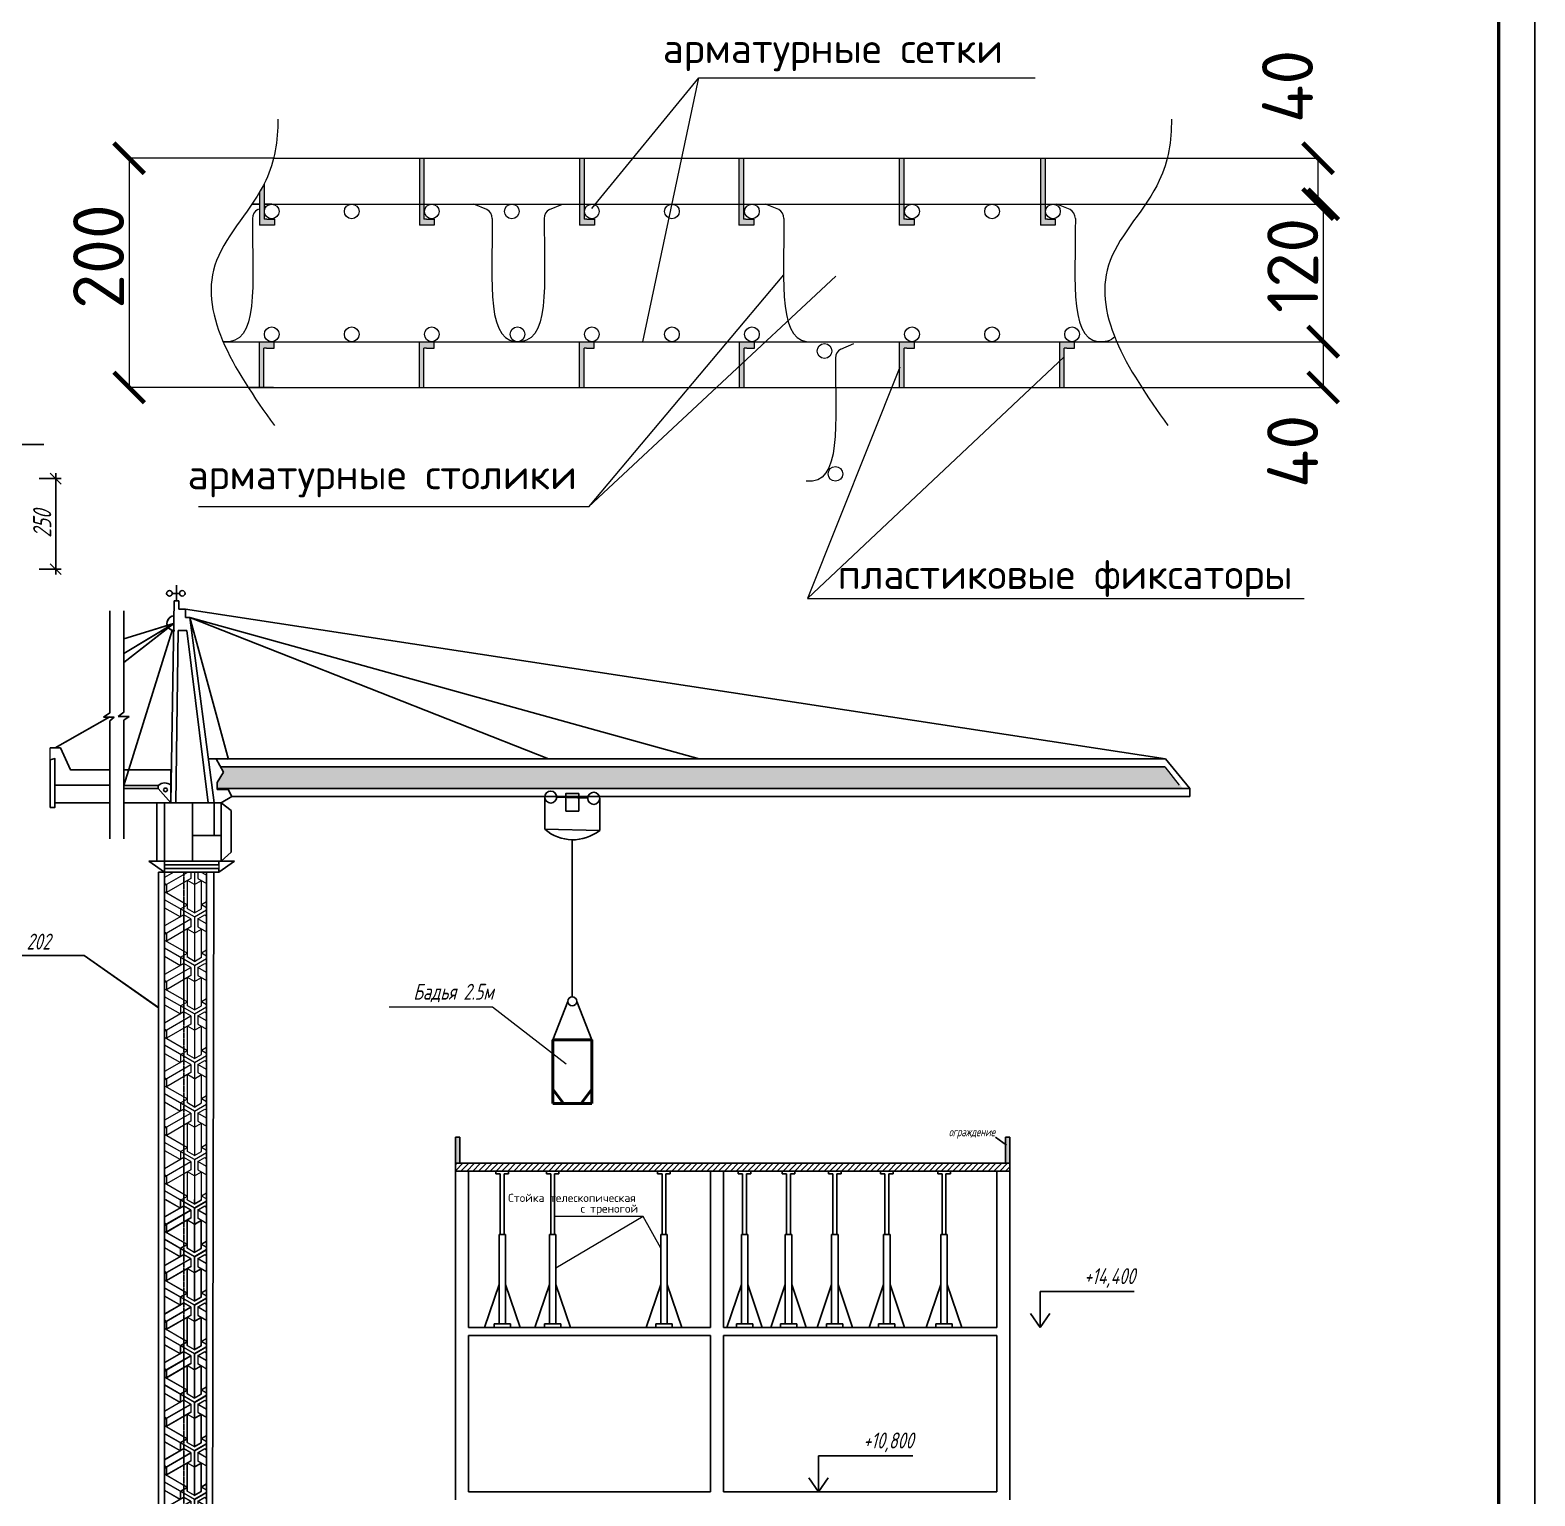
# Model space of a CAD drawing. Header units: millimetres. Extents: x 5763 to 12018931, y 39842 to 3600577.
# Drawn here: x 538279 to 579815, y 241202 to 281655 of the extents above; entities that cross this region are included whole.
import ezdxf

# ---------------------------------------------------------------- set-up
doc = ezdxf.new("R2010")
doc.units = ezdxf.units.MM
doc.linetypes.add('CENTER', pattern=[8, 5, -1, 1, -1])
doc.layers.add('1SERV2', color=9, linetype='Continuous')
for name, color, linetype, lineweight in [('1УЗЕЛS', 30, 'Continuous', 40), ('A_Raz_1_serv', 1, 'Continuous', 15), ('AXESD', 255, 'Continuous', 20), ('AXESM', 255, 'Continuous', 25), ('jiu', 7, 'Continuous', 25), ('Обвод', 14, 'Continuous', 35), ('оси и размер', 4, 'Continuous', 25), ('Стены', 7, 'Continuous', 40), ('тонкая', 7, 'Continuous', 20)]:
    doc.layers.add(name, color=color, linetype=linetype, lineweight=lineweight)
doc.styles.add('ISOCPEUR', font='isocpeur.ttf')
doc.styles.get("Standard").update_dxf_attribs({"font": 'romans.shx', "width": 0.7, "oblique": 15, "height": 500})
doc.dimstyles.new('ISO-25', dxfattribs={"dimtxt": 500, "dimasz": 250, "dimexe": 150, "dimexo": 100, "dimgap": 125, "dimtad": 1, "dimtxsty": 'Standard', "dimblk": 'ARCHTICK', "dimcen": 25, "dimdle": 150, "dimadec": 0, "dimazin": 0, "dimtfac": 1, "dimtmove": 0, "dimatfit": 3, "dimfxl": 1, "dimarcsym": 0})

# ---------------------------------------------------------------- blocks, each defined once
blk = doc.blocks.new('_ArchTick')
at = {"color": 0, "linetype": 'ByBlock', "const_width": 0.15}
blk.add_lwpolyline([(-0.5, -0.5), (0.5, 0.5)], dxfattribs=at)
blk = doc.blocks.new('_OBLIQUE')
at = {"color": 0, "linetype": 'ByBlock'}
blk.add_line((-0.5, -0.5), (0.5, 0.5), dxfattribs=at)
blk = doc.blocks.new('*D215')
at = {"color": 0, "lineweight": -2, "transparency": 16777216}
for p, q in [((538529, 269278), (539137, 269278)), ((538987, 269428), (538987, 266628)), ((538529, 266778), (539137, 266778))]:
    blk.add_line(p, q, dxfattribs=at)
at = {"layer": 'Defpoints', "color": 0, "transparency": 16777216}
for p in [(538429, 269278), (538429, 266778), (538987, 266778)]:
    blk.add_point(p, dxfattribs=at)
at = {"color": 0, "lineweight": -2, "transparency": 16777216, "xscale": 300, "yscale": 300, "zscale": 300}
for p, rotation in [((538987, 269278), 90), ((538987, 266778), 270)]:
    blk.add_blockref('_OBLIQUE', p, dxfattribs=dict(at, rotation=rotation))
at = {"color": 0, "transparency": 16777216, "insert": (538612, 268028), "char_height": 500, "attachment_point": 5, "rotation": 90}
blk.add_mtext('250', dxfattribs=at)

msp = doc.modelspace()

# ---------------------------------------------------------------- hatches: boundary and pattern name
h = msp.add_hatch(color=256)
h.dxf.hatch_style = 1
h.paths.add_polyline_path([(550140.6051, 251102.23243), (550020.6051, 251102.23243), (550020.6051, 250382.23243), (550140.6051, 250382.23243)])
h = msp.add_hatch(color=256)
h.dxf.hatch_style = 1
h.paths.add_polyline_path([(565320.6051, 251102.23243), (565200.6051, 251102.23243), (565200.6051, 250382.23243), (565320.6051, 250382.23243)])
h = msp.add_hatch()
h.set_pattern_fill('ANSI31', color=256, scale=36)
h.set_pattern_definition([(45, (25916.34, -454323.03), (-80.822305, 80.822305), [])])
h.paths.add_polyline_path([(565320.6051, 250382.23243), (557058.6051, 250382.23243), (550020.6051, 250382.23243), (550020.6051, 250166.23243), (565320.6051, 250166.23243)])
at = {"layer": 'AXESD'}
h = msp.add_hatch(dxfattribs=at)
h.set_pattern_fill('ESCHER', scale=21.978483, style=0)
h.set_pattern_definition([(60, (513531.25, 260720.74), (-669.905, 0.0005), [614.079, -55.8253]), (180, (513531.25, 260720.74), (334.952, -580.155), [614.079, -55.8253]), (300, (513531.25, 260720.74), (669.905, 0.0005), [614.079, -55.8253]), (60, (513587.1, 260720.74), (-669.905, 0.0005), [111.651, -558.2535]), (300, (513587.1, 260720.74), (669.905, 0.0005), [111.651, -558.2535]), (60, (513503.34, 260769.1), (-669.905, 0.0005), [111.651, -558.2535]), (180, (513503.34, 260769.1), (334.952, -580.155), [111.651, -558.2535]), (300, (513503.34, 260672.4), (669.905, 0.0005), [111.651, -558.2535]), (180, (513503.34, 260672.4), (334.952, -580.155), [111.651, -558.2535]), (60, (513307.95, 260720.74), (-669.905, 0.0005), [111.651, -558.2535]), (300, (513307.95, 260720.74), (669.905, 0.0005), [111.651, -558.2535]), (60, (513642.9, 260527.36), (-669.905, 0.0005), [111.651, -558.2535]), (180, (513642.9, 260527.36), (334.952, -580.155), [111.651, -558.2535]), (300, (513642.9, 260914.1), (669.905, 0.0005), [111.651, -558.2535]), (180, (513642.9, 260914.1), (334.952, -580.155), [111.651, -558.2535]), (0, (513642.9, 260817.43), (-334.952, 580.155), [390.7774, -279.127]), (0, (513642.9, 260624.05), (-334.952, 580.155), [390.7774, -279.127]), (120, (513559.16, 260865.8), (-669.905, -0.0005), [390.7774, -279.127]), (120, (513391.7, 260769.1), (-669.905, -0.0005), [390.7774, -279.127]), (240, (513391.7, 260672.4), (334.953, -580.1545), [390.7774, -279.127]), (240, (513559.16, 260575.7), (334.953, -580.1545), [390.7774, -279.127])])
h.paths.add_polyline_path([(543532.80968, 261323.94966), (569600.07559, 261323.94966, 0.0779389342), (569637.74284, 261274.30598), (570109.02939, 260720.74054), (543445.21593, 260720.74054), (543445.21593, 260890.80596), (543616.73422, 261173.69514)])
h = msp.add_hatch(dxfattribs=at)
h.set_pattern_fill('ESCHER', scale=43.956965, angle=90, style=0)
h.set_pattern_definition([(150, (540492.1, 235744.3), (-0.001, -1339.81), [1228.16, -111.65]), (270, (540492.1, 235744.3), (1160.31, 669.904), [1228.16, -111.65]), (30, (540492.1, 235744.3), (-0.001, 1339.81), [1228.16, -111.65]), (150, (540492.1, 235856), (-0.001, -1339.81), [223.3, -1116.51]), (30, (540492.1, 235856), (-0.001, 1339.81), [223.3, -1116.51]), (150, (540395.4, 235688.5), (-0.001, -1339.81), [223.3, -1116.51]), (270, (540395.4, 235688.5), (1160.31, 669.904), [223.3, -1116.51]), (30, (540588.8, 235688.5), (-0.001, 1339.81), [223.3, -1116.51]), (270, (540588.8, 235688.5), (1160.31, 669.904), [223.3, -1116.51]), (150, (540492.1, 235297.7), (-0.001, -1339.81), [223.3, -1116.51]), (30, (540492.1, 235297.7), (-0.001, 1339.81), [223.3, -1116.51]), (150, (540878.9, 235967.6), (-0.001, -1339.81), [223.3, -1116.51]), (270, (540878.9, 235967.6), (1160.31, 669.904), [223.3, -1116.51]), (30, (540105.3, 235967.6), (-0.001, 1339.81), [223.3, -1116.51]), (270, (540105.3, 235967.6), (1160.31, 669.904), [223.3, -1116.51]), (90, (540298.7, 235967.6), (-1160.31, -669.904), [781.555, -558.253]), (90, (540685.5, 235967.6), (-1160.31, -669.904), [781.555, -558.253]), (210, (540202, 235800.2), (0.001, -1339.81), [781.555, -558.253]), (210, (540395.4, 235465.2), (0.001, -1339.81), [781.555, -558.253]), (330, (540588.8, 235465.2), (1160.31, 669.906), [781.555, -558.253]), (330, (540782.2, 235800.2), (1160.31, 669.906), [781.555, -558.253])])
h.paths.add_polyline_path([(541991.1411, 258418.29775), (543148.19266, 258418.29775), (543148.19266, 235744.33718), (541991.1411, 235744.33718)])
h = msp.add_hatch(dxfattribs=at)
h.set_pattern_fill('ESCHER', scale=43.956965, angle=90, style=0)
h.set_pattern_definition([(150, (540490, 230393), (-0.001, -1339.81), [1228.16, -111.65]), (270, (540490, 230393), (1160.31, 669.904), [1228.16, -111.65]), (30, (540490, 230393), (-0.001, 1339.81), [1228.16, -111.65]), (150, (540490, 230504.7), (-0.001, -1339.81), [223.3, -1116.51]), (30, (540490, 230504.7), (-0.001, 1339.81), [223.3, -1116.51]), (150, (540393.3, 230337.2), (-0.001, -1339.81), [223.3, -1116.51]), (270, (540393.3, 230337.2), (1160.31, 669.904), [223.3, -1116.51]), (30, (540586.7, 230337.2), (-0.001, 1339.81), [223.3, -1116.51]), (270, (540586.7, 230337.2), (1160.31, 669.904), [223.3, -1116.51]), (150, (540490, 229946.4), (-0.001, -1339.81), [223.3, -1116.51]), (30, (540490, 229946.4), (-0.001, 1339.81), [223.3, -1116.51]), (150, (540876.8, 230616.3), (-0.001, -1339.81), [223.3, -1116.51]), (270, (540876.8, 230616.3), (1160.31, 669.904), [223.3, -1116.51]), (30, (540103.3, 230616.3), (-0.001, 1339.81), [223.3, -1116.51]), (270, (540103.3, 230616.3), (1160.31, 669.904), [223.3, -1116.51]), (90, (540296.7, 230616.3), (-1160.31, -669.904), [781.555, -558.25]), (90, (540683.4, 230616.3), (-1160.31, -669.904), [781.555, -558.25]), (210, (540200, 230448.9), (0.001, -1339.81), [781.555, -558.25]), (210, (540393.3, 230113.9), (0.001, -1339.81), [781.555, -558.25]), (330, (540586.7, 230113.9), (1160.31, 669.906), [781.555, -558.25]), (330, (540780.1, 230448.9), (1160.31, 669.906), [781.555, -558.25])])
h.paths.add_polyline_path([(543150.24397, 231363.39959), (541993.19241, 231363.39959), (541993.19241, 249382.91666), (543150.24397, 249382.91666)])
at = {"layer": 'Стены', "lineweight": 13, "ltscale": 10}
h = msp.add_hatch(color=256, dxfattribs=at)
h.set_gradient(color2=(0, 0, 0), one_color=1)
h.paths.add_polyline_path([(549022.82653, 276853.45837), (549147.83419, 276853.45837), (549147.83419, 278119.08337), (549022.82653, 278119.08337)])
h.paths.add_polyline_path([(549022.82653, 276269.1084), (549431.59939, 276269.1084), (549431.59939, 276433.6035), (549219.13406, 276433.6035), (549147.83419, 276433.6035), (549147.83419, 276853.45837), (549022.82653, 276853.45837)])
h.paths.add_polyline_path([(553571.48313, 278119.08337), (553446.47546, 278119.08337), (553446.47546, 276853.45837), (553571.48313, 276853.45837)])
h.paths.add_polyline_path([(553571.48313, 276853.45837), (553446.47546, 276853.45837), (553446.47546, 276269.1084), (553855.24833, 276269.1084), (553855.24833, 276433.6035), (553642.78299, 276433.6035), (553571.48313, 276433.6035)])
h.paths.add_polyline_path([(557967.35294, 278119.08337), (557842.34527, 278119.08337), (557842.34527, 276853.45837), (557967.35294, 276853.45837)])
h.paths.add_polyline_path([(557842.34527, 276269.1084), (558251.11814, 276269.1084), (558251.11814, 276433.6035), (558038.65281, 276433.6035), (557967.35294, 276433.6035), (557967.35294, 276853.45837), (557842.34527, 276853.45837)])
h.paths.add_polyline_path([(562269.73032, 276853.45837), (562394.73799, 276853.45837), (562394.73799, 278119.08337), (562269.73032, 278119.08337)])
h.paths.add_polyline_path([(562269.73032, 276269.1084), (562678.50319, 276269.1084), (562678.50319, 276433.6035), (562466.03786, 276433.6035), (562394.73799, 276433.6035), (562394.73799, 276853.45837), (562269.73032, 276853.45837)])
h.paths.add_polyline_path([(566168.63967, 276853.45837), (566293.64734, 276853.45837), (566293.64734, 278119.08337), (566168.63967, 278119.08337)])
h.paths.add_polyline_path([(566293.64734, 276853.45837), (566168.63967, 276853.45837), (566168.63967, 276269.1084), (566577.41254, 276269.1084), (566577.41254, 276433.6035), (566364.9472, 276433.6035), (566293.64734, 276433.6035)])
h = msp.add_hatch(color=256, dxfattribs=at)
h.set_gradient(color2=(0, 0, 0), one_color=1)
edge = h.paths.add_edge_path()
edge.add_spline(control_points=[(544738.05081, 277410.82919), (544699.23676, 277334.42521), (544657.31519, 277258.79509), (544613.04314, 277183.81067)], knot_values=[1493.6769677176, 1493.6769677176, 1493.6769677176, 1493.6769677176, 1585.2003200751, 1585.2003200751, 1585.2003200751, 1585.2003200751], degree=3, periodic=0)
edge.add_line((544613.04314, 277183.81067), (544613.04314, 276273.24253))
edge.add_line((544613.04314, 276273.24253), (545021.816, 276273.24253))
edge.add_line((545021.816, 276273.24253), (545021.816, 276437.73764))
edge.add_line((545021.816, 276437.73764), (544809.35067, 276437.73764))
edge.add_line((544809.35067, 276437.73764), (544738.05081, 276437.73764))
edge.add_line((544738.05081, 276437.73764), (544738.05081, 277410.82919))
h = msp.add_hatch(color=256, dxfattribs=at)
h.set_gradient(color2=(0, 0, 0), one_color=1)
h.paths.add_polyline_path([(544606.59257, 271790.95837), (544731.60024, 271790.95837), (544731.60024, 272881.88111), (544802.9001, 272881.88111), (545015.36543, 272881.88111), (545015.36543, 273046.37622), (544606.59257, 273046.37622)])
h = msp.add_hatch(color=256, dxfattribs=at)
h.set_gradient(color2=(0, 0, 0), one_color=1)
h.paths.add_polyline_path([(549221.24562, 272881.88111), (549433.71095, 272881.88111), (549433.71095, 273046.37622), (549024.93809, 273046.37622), (549024.93809, 271790.95837), (549149.94575, 271790.95837), (549149.94575, 272881.88111)])
h = msp.add_hatch(color=256, dxfattribs=at)
h.set_gradient(color2=(0, 0, 0), one_color=1)
h.paths.add_polyline_path([(553568.29127, 272881.88111), (553639.59113, 272881.88111), (553852.05647, 272881.88111), (553852.05647, 273046.37622), (553443.2836, 273046.37622), (553443.2836, 271790.95837), (553568.29127, 271790.95837)])
h = msp.add_hatch(color=256, dxfattribs=at)
h.set_gradient(color2=(0, 0, 0), one_color=1)
h.paths.add_polyline_path([(557861.62912, 273046.37622), (557861.62912, 272386.99658), (557986.63678, 272503.52353), (557986.63678, 272881.88111), (558057.93665, 272881.88111), (558270.40198, 272881.88111), (558270.40198, 273046.37622)])
h.paths.add_polyline_path([(557986.63678, 272503.52353), (557861.62912, 272386.99658), (557861.62912, 271790.95837), (557986.63678, 271790.95837)])
h.paths.add_polyline_path([(562404.9823, 272881.88111), (562476.28216, 272881.88111), (562688.7475, 272881.88111), (562688.7475, 273046.37622), (562279.97463, 273046.37622), (562279.97463, 271790.95837), (562404.9823, 271790.95837)])
h.paths.add_polyline_path([(566698.32015, 273046.37622), (566698.32015, 271790.95837), (566823.32782, 271790.95837), (566823.32782, 272881.88111), (566894.62768, 272881.88111), (567107.09301, 272881.88111), (567107.09301, 273046.37622)])

# ---------------------------------------------------------------- linework, layer by layer
at = {"lineweight": 13, "ltscale": 5000}
for p, q in [((544564.01188, 276702.5166), (544613.04314, 276723.1188)), ((544738.05081, 276775.64516), (544923.23875, 276853.45837)), ((544923.23875, 276853.45837), (550530.21947, 276853.45837)), ((550889.44634, 276702.5166), (550530.21947, 276853.45837)), ((552615.52533, 276702.5166), (552974.7522, 276853.45837)), ((552974.7522, 276853.45837), (558581.73291, 276853.45837)), ((558940.95979, 276702.5166), (558581.73291, 276853.45837)), ((561016.5126, 276853.45837), (566623.49331, 276853.45837)), ((566982.72019, 276702.5166), (566623.49331, 276853.45837)), ((560653.91073, 272851.19921), (561013.1376, 273002.14098))]:
    msp.add_line(p, q, dxfattribs=at)
at = {"color": 0}
for p, q in [((530610.67901, 270223.18313), (538661.00304, 270223.18313)), ((540481.94723, 265632.37947), (540481.94723, 262809.06345)), ((540866.79522, 265632.37947), (540866.79522, 262829.08555)), ((540866.79522, 264859.23296), (542247.13391, 265279.92705)), ((542247.13391, 265279.92705), (540866.79522, 264447.5143)), ((540866.79522, 264202.10607), (542247.03282, 265274.2339)), ((540866.79522, 260808.643), (542198.53984, 265089.12723)), ((540866.79522, 264447.5143), (540866.79522, 264202.10607)), ((538973.11685, 261850.22338), (540481.94723, 262702.54591)), ((540460.24667, 262690.28749), (538973.11685, 261850.22338)), ((540481.94723, 262809.06345), (540304.97978, 262690.28749)), ((540304.97978, 262690.28749), (540598.70674, 262690.28749)), ((540598.70674, 262690.28749), (540481.94723, 262594.18639)), ((540481.94723, 262594.18639), (540481.94723, 259335.57895)), ((540866.79522, 262829.08555), (540705.85087, 262710.3096)), ((540705.85087, 262710.3096), (541010.57443, 262710.3096)), ((541010.57443, 262710.3096), (540866.79522, 262614.20849)), ((540866.79522, 262614.20849), (540866.79522, 259335.57895)), ((538829.45176, 261850.22338), (539116.78193, 261850.22338)), ((539116.78193, 261850.22338), (539393.19088, 261238.091)), ((538965.70713, 261550.26301), (538829.45176, 261517.97627)), ((538829.45176, 261517.97627), (538829.45176, 260203.54342)), ((538965.70713, 260814.94223), (538965.70713, 261550.26301)), ((569616.1224, 261539.64227), (570292.48061, 260720.74054)), ((539393.19088, 261238.091), (540481.94723, 261238.091)), ((540481.94723, 261238.091), (540481.94723, 260814.94223)), ((540481.94723, 260329.07793), (540481.94723, 261238.091)), ((540866.79522, 261238.091), (542175.36409, 261238.091)), ((542159.22298, 260329.07793), (542159.22298, 261238.091)), ((540481.94723, 260814.94223), (538965.70713, 260814.94223)), ((538965.70713, 260814.94223), (538965.70713, 260329.07793)), ((541817.02268, 260720.74054), (540866.39826, 260720.74054)), ((540866.79522, 260808.643), (541817.02268, 260808.643)), ((541817.02268, 260808.643), (541817.02268, 260720.74054)), ((541817.02268, 260720.74054), (541817.02268, 260808.643)), ((542159.22298, 260329.07793), (541817.02268, 260720.74054)), ((570292.48061, 260720.74054), (570292.48061, 260505.04793)), ((538829.45176, 260203.54342), (538965.70713, 260203.54342)), ((538965.70713, 260203.54342), (538965.70713, 260329.07793)), ((538965.70713, 260329.07793), (540481.94723, 260329.07793)), ((540866.79522, 260329.07793), (542159.22298, 260329.07793)), ((541772.74304, 260329.07793), (541772.74304, 258721.69427)), ((541554.34498, 258721.69427), (543920.28774, 258721.69427)), ((541990.25836, 258418.9109), (541554.34498, 258721.69427)), ((541991.1411, 258721.69427), (541990.25836, 258418.9109)), ((543486.59741, 258418.29775), (541990.25836, 258418.9109)), ((541990.25836, 258418.9109), (543486.59741, 258418.29775)), ((541991.1411, 258721.69427), (541991.1411, 258620.5621)), ((541991.1411, 258620.5621), (543486.59741, 258620.5621)), ((543486.59741, 258519.42992), (541991.1411, 258519.42992)), ((543920.28774, 258721.69427), (543486.59741, 258418.29775)), ((543486.59741, 258620.5621), (543486.59741, 258721.69427)), ((543486.59741, 258418.29775), (543486.59741, 258519.42992)), ((539775.75944, 256115.02847), (541820.13957, 254676.63942)), ((551258.33899, 248420.23243), (551258.33899, 250087.44087)), ((551366.33899, 250087.44087), (551366.33899, 248420.23243)), ((552648.95147, 248420.23243), (552648.95147, 250087.44087)), ((552756.95147, 250087.44087), (552756.95147, 248420.23243)), ((555720.86269, 248420.23243), (555720.86269, 250087.44087)), ((555828.86269, 250087.44087), (555828.86269, 248420.23243)), ((557946.48173, 248420.23243), (557946.48173, 250087.44087)), ((558054.48173, 250087.44087), (558054.48173, 248420.23243)), ((559159.16147, 248420.23243), (559159.16147, 250087.44087)), ((559267.16147, 250087.44087), (559267.16147, 248420.23243)), ((560435.66735, 248420.23243), (560435.66735, 250087.44087)), ((560543.66735, 250087.44087), (560543.66735, 248420.23243)), ((561871.73647, 248420.23243), (561871.73647, 250087.44087)), ((561979.73647, 250087.44087), (561979.73647, 248420.23243)), ((563451.41122, 248420.23243), (563451.41122, 250087.44087)), ((563559.41122, 250087.44087), (563559.41122, 248420.23243)), ((551402.33899, 248420.23243), (551222.33899, 248420.23243)), ((551222.33899, 248420.23243), (551222.33899, 245954.23243)), ((551222.33899, 248420.23243), (551258.33899, 248420.23243)), ((551402.33899, 248420.23243), (551402.33899, 245954.23243)), ((551402.33899, 245954.23243), (551402.33899, 248420.23243)), ((552792.95147, 248420.23243), (552612.95147, 248420.23243)), ((552612.95147, 248420.23243), (552612.95147, 245954.23243)), ((552612.95147, 248420.23243), (552648.95147, 248420.23243)), ((552792.95147, 248420.23243), (552792.95147, 245954.23243)), ((552792.95147, 245954.23243), (552792.95147, 248420.23243)), ((555864.86269, 248420.23243), (555684.86269, 248420.23243)), ((555684.86269, 248420.23243), (555684.86269, 245954.23243)), ((555684.86269, 248420.23243), (555720.86269, 248420.23243)), ((555864.86269, 248420.23243), (555864.86269, 245954.23243)), ((555864.86269, 245954.23243), (555864.86269, 248420.23243)), ((558090.48173, 248420.23243), (557910.48173, 248420.23243)), ((557910.48173, 248420.23243), (557910.48173, 245954.23243)), ((557910.48173, 248420.23243), (557946.48173, 248420.23243)), ((558090.48173, 248420.23243), (558090.48173, 245954.23243)), ((558090.48173, 245954.23243), (558090.48173, 248420.23243)), ((559303.16147, 248420.23243), (559123.16147, 248420.23243)), ((559123.16147, 248420.23243), (559123.16147, 245954.23243)), ((559123.16147, 248420.23243), (559159.16147, 248420.23243)), ((559303.16147, 248420.23243), (559303.16147, 245954.23243)), ((559303.16147, 245954.23243), (559303.16147, 248420.23243)), ((560579.66735, 248420.23243), (560399.66735, 248420.23243)), ((560399.66735, 248420.23243), (560399.66735, 245954.23243)), ((560399.66735, 248420.23243), (560435.66735, 248420.23243)), ((560579.66735, 248420.23243), (560579.66735, 245954.23243)), ((560579.66735, 245954.23243), (560579.66735, 248420.23243)), ((562015.73647, 248420.23243), (561835.73647, 248420.23243)), ((561835.73647, 248420.23243), (561835.73647, 245954.23243)), ((561835.73647, 248420.23243), (561871.73647, 248420.23243)), ((562015.73647, 248420.23243), (562015.73647, 245954.23243)), ((562015.73647, 245954.23243), (562015.73647, 248420.23243)), ((563595.41122, 248420.23243), (563415.41122, 248420.23243)), ((563415.41122, 248420.23243), (563415.41122, 245954.23243)), ((563415.41122, 248420.23243), (563451.41122, 248420.23243)), ((563595.41122, 248420.23243), (563595.41122, 245954.23243)), ((563595.41122, 245954.23243), (563595.41122, 248420.23243)), ((551222.33899, 247034.23243), (550822.73899, 245846.23243)), ((551801.93899, 245846.23243), (551402.33899, 247034.23243)), ((552612.95147, 247034.23243), (552213.35147, 245846.23243)), ((553192.55147, 245846.23243), (552792.95147, 247034.23243)), ((555684.86269, 247034.23243), (555285.26269, 245846.23243)), ((556264.46269, 245846.23243), (555864.86269, 247034.23243)), ((557910.48173, 247034.23243), (557510.88173, 245846.23243)), ((558490.08173, 245846.23243), (558090.48173, 247034.23243)), ((559123.16147, 247034.23243), (558723.56147, 245846.23243)), ((559702.76147, 245846.23243), (559303.16147, 247034.23243)), ((560399.66735, 247034.23243), (560000.06735, 245846.23243)), ((560979.26735, 245846.23243), (560579.66735, 247034.23243)), ((561835.73647, 247034.23243), (561436.13647, 245846.23243)), ((562415.33647, 245846.23243), (562015.73647, 247034.23243)), ((563415.41122, 247034.23243), (563015.81122, 245846.23243)), ((563995.01122, 245846.23243), (563595.41122, 247034.23243)), ((551087.33899, 245846.23243), (551087.33899, 245954.23243)), ((551087.33899, 245954.23243), (551222.33899, 245954.23243)), ((551222.33899, 245954.23243), (551402.33899, 245954.23243)), ((551222.33899, 245954.23243), (551312.33899, 245954.23243)), ((551402.33899, 245954.23243), (551312.33899, 245954.23243)), ((551312.33899, 245954.23243), (551537.33899, 245954.23243)), ((551537.33899, 245954.23243), (551537.33899, 245846.23243)), ((552477.95147, 245846.23243), (552477.95147, 245954.23243)), ((552477.95147, 245954.23243), (552612.95147, 245954.23243)), ((552612.95147, 245954.23243), (552792.95147, 245954.23243)), ((552612.95147, 245954.23243), (552702.95147, 245954.23243)), ((552792.95147, 245954.23243), (552702.95147, 245954.23243)), ((552702.95147, 245954.23243), (552927.95147, 245954.23243)), ((552927.95147, 245954.23243), (552927.95147, 245846.23243)), ((555549.86269, 245846.23243), (555549.86269, 245954.23243)), ((555549.86269, 245954.23243), (555684.86269, 245954.23243)), ((555684.86269, 245954.23243), (555864.86269, 245954.23243)), ((555684.86269, 245954.23243), (555774.86269, 245954.23243)), ((555864.86269, 245954.23243), (555774.86269, 245954.23243)), ((555774.86269, 245954.23243), (555999.86269, 245954.23243)), ((555999.86269, 245954.23243), (555999.86269, 245846.23243)), ((557775.48173, 245846.23243), (557775.48173, 245954.23243)), ((557775.48173, 245954.23243), (557910.48173, 245954.23243)), ((557910.48173, 245954.23243), (558090.48173, 245954.23243)), ((557910.48173, 245954.23243), (558000.48173, 245954.23243)), ((558090.48173, 245954.23243), (558000.48173, 245954.23243)), ((558000.48173, 245954.23243), (558225.48173, 245954.23243)), ((558225.48173, 245954.23243), (558225.48173, 245846.23243)), ((558988.16147, 245846.23243), (558988.16147, 245954.23243)), ((558988.16147, 245954.23243), (559123.16147, 245954.23243)), ((559123.16147, 245954.23243), (559303.16147, 245954.23243)), ((559123.16147, 245954.23243), (559213.16147, 245954.23243)), ((559303.16147, 245954.23243), (559213.16147, 245954.23243)), ((559213.16147, 245954.23243), (559438.16147, 245954.23243)), ((559438.16147, 245954.23243), (559438.16147, 245846.23243)), ((560264.66735, 245846.23243), (560264.66735, 245954.23243)), ((560264.66735, 245954.23243), (560399.66735, 245954.23243)), ((560399.66735, 245954.23243), (560579.66735, 245954.23243)), ((560399.66735, 245954.23243), (560489.66735, 245954.23243)), ((560579.66735, 245954.23243), (560489.66735, 245954.23243)), ((560489.66735, 245954.23243), (560714.66735, 245954.23243)), ((560714.66735, 245954.23243), (560714.66735, 245846.23243)), ((561700.73647, 245846.23243), (561700.73647, 245954.23243)), ((561700.73647, 245954.23243), (561835.73647, 245954.23243)), ((561835.73647, 245954.23243), (562015.73647, 245954.23243)), ((561835.73647, 245954.23243), (561925.73647, 245954.23243)), ((562015.73647, 245954.23243), (561925.73647, 245954.23243)), ((561925.73647, 245954.23243), (562150.73647, 245954.23243)), ((562150.73647, 245954.23243), (562150.73647, 245846.23243)), ((563280.41122, 245846.23243), (563280.41122, 245954.23243)), ((563280.41122, 245954.23243), (563415.41122, 245954.23243)), ((563415.41122, 245954.23243), (563595.41122, 245954.23243)), ((563415.41122, 245954.23243), (563505.41122, 245954.23243)), ((563595.41122, 245954.23243), (563505.41122, 245954.23243)), ((563505.41122, 245954.23243), (563730.41122, 245954.23243)), ((563730.41122, 245954.23243), (563730.41122, 245846.23243))]:
    msp.add_line(p, q, dxfattribs=at)
for p, q in [((550140.6051, 251102.23243), (550020.6051, 251102.23243)), ((550020.6051, 251102.23243), (550020.6051, 250382.23243)), ((550140.6051, 250382.23243), (550140.6051, 251102.23243)), ((565227.00973, 250881.19292), (564921.79409, 251099.79583)), ((565320.6051, 251102.23243), (565200.6051, 251102.23243)), ((565200.6051, 251102.23243), (565200.6051, 250382.23243)), ((565320.6051, 250382.23243), (565320.6051, 251102.23243)), ((550020.6051, 245846.23243), (550020.6051, 250382.23243)), ((550020.6051, 250382.23243), (557058.6051, 250382.23243)), ((550020.6051, 250166.23243), (565320.6051, 250166.23243)), ((550380.6051, 245846.23243), (550380.6051, 250166.23243)), ((550380.6051, 250166.23243), (557058.6051, 250166.23243)), ((551138.33899, 250087.44087), (551138.33899, 250166.23243)), ((551258.33899, 250087.44087), (551138.33899, 250087.44087)), ((551486.33899, 250087.44087), (551366.33899, 250087.44087)), ((551486.33899, 250087.44087), (551486.33899, 250166.23243)), ((552528.95147, 250087.44087), (552528.95147, 250166.23243)), ((552648.95147, 250087.44087), (552528.95147, 250087.44087)), ((552876.95147, 250087.44087), (552756.95147, 250087.44087)), ((552876.95147, 250087.44087), (552876.95147, 250166.23243)), ((555600.86269, 250087.44087), (555600.86269, 250166.23243)), ((555720.86269, 250087.44087), (555600.86269, 250087.44087)), ((555948.86269, 250087.44087), (555828.86269, 250087.44087)), ((555948.86269, 250087.44087), (555948.86269, 250166.23243)), ((557058.6051, 250382.23243), (565320.6051, 250382.23243)), ((557058.6051, 245846.23243), (557058.6051, 250166.23243)), ((557418.6051, 245846.23243), (557418.6051, 250166.23243)), ((557418.6051, 250166.23243), (564960.6051, 250166.23243)), ((557826.48173, 250087.44087), (557826.48173, 250166.23243)), ((557946.48173, 250087.44087), (557826.48173, 250087.44087)), ((558174.48173, 250087.44087), (558054.48173, 250087.44087)), ((558174.48173, 250087.44087), (558174.48173, 250166.23243)), ((559039.16147, 250087.44087), (559039.16147, 250166.23243)), ((559159.16147, 250087.44087), (559039.16147, 250087.44087)), ((559387.16147, 250087.44087), (559267.16147, 250087.44087)), ((559387.16147, 250087.44087), (559387.16147, 250166.23243)), ((560315.66735, 250087.44087), (560315.66735, 250166.23243)), ((560435.66735, 250087.44087), (560315.66735, 250087.44087)), ((560663.66735, 250087.44087), (560543.66735, 250087.44087)), ((560663.66735, 250087.44087), (560663.66735, 250166.23243)), ((561751.73647, 250087.44087), (561751.73647, 250166.23243)), ((561871.73647, 250087.44087), (561751.73647, 250087.44087)), ((562099.73647, 250087.44087), (561979.73647, 250087.44087)), ((562099.73647, 250087.44087), (562099.73647, 250166.23243)), ((563331.41122, 250087.44087), (563331.41122, 250166.23243)), ((563451.41122, 250087.44087), (563331.41122, 250087.44087)), ((563679.41122, 250087.44087), (563559.41122, 250087.44087)), ((563679.41122, 250087.44087), (563679.41122, 250166.23243)), ((564960.6051, 245846.23243), (564960.6051, 250166.23243)), ((565320.6051, 245846.23243), (565320.6051, 250382.23243)), ((566155.91782, 245846.23243), (566155.91782, 246843.21503)), ((566155.91782, 246843.21503), (568756.4332, 246843.21503)), ((566155.91782, 245846.23243), (565889.74265, 246233.11883)), ((566155.91782, 245846.23243), (566422.09299, 246233.11883)), ((550020.6051, 245630.23243), (550020.6051, 245846.23243)), ((550020.6051, 241310.23243), (550020.6051, 245630.23243)), ((550380.6051, 245846.23243), (557058.6051, 245846.23243)), ((550380.6051, 241310.23243), (550380.6051, 245630.23243)), ((550380.6051, 245630.23243), (557058.6051, 245630.23243)), ((557058.6051, 241310.23243), (557058.6051, 245630.23243)), ((557418.6051, 245846.23243), (564960.6051, 245846.23243)), ((557418.6051, 245630.23243), (564960.6051, 245630.23243)), ((557418.6051, 241310.23243), (557418.6051, 245630.23243)), ((564960.6051, 241310.23243), (564960.6051, 245630.23243)), ((565320.6051, 245846.23243), (565320.6051, 245630.23243)), ((565320.6051, 241310.23243), (565320.6051, 245630.23243)), ((560039.30173, 241310.23243), (560039.30173, 242307.21503)), ((560039.30173, 242307.21503), (562639.8171, 242307.21503)), ((560039.30173, 241310.23243), (559773.12656, 241697.11883)), ((560039.30173, 241310.23243), (560305.4769, 241697.11883)), ((550020.6051, 241094.23243), (550020.6051, 241310.23243)), ((550380.6051, 241310.23243), (557058.6051, 241310.23243)), ((557418.6051, 241310.23243), (564960.6051, 241310.23243)), ((565320.6051, 241310.23243), (565320.6051, 241094.23243))]:
    msp.add_line(p, q)
msp.add_lwpolyline([(411614.6773, 195399.82394), (411614.6773, 314199.82394), (579814.6773, 314199.82394), (579814.6773, 195399.82394)], close=True, dxfattribs=at)
at = {"color": 0, "lineweight": 40, "const_width": 100}
msp.add_lwpolyline([(415614.6773, 196399.82394), (415614.6773, 313199.82394), (578814.6773, 313199.82394), (578814.6773, 196399.82394)], close=True, dxfattribs=at)
at = {"color": 0}
msp.add_circle((542015.175, 260685.7462), 51.87808, dxfattribs=at)
at = {"lineweight": 13, "ltscale": 5000}
for centre, start, end in [((544698.30484, 276455.39929), 118.521342406, 179.813744519), ((550755.15338, 276455.39929), 0.186255481, 61.478657594), ((552749.81829, 276455.39929), 118.521342406, 179.813744519), ((558806.66682, 276455.39929), 0.186255481, 61.478657594), ((566848.42723, 276455.39929), 0.186255481, 61.478657594), ((560788.20369, 272604.0819), 118.521342406, 179.813744519)]:
    msp.add_arc(centre, 281.25, start, end, dxfattribs=at)
at = {"color": 0}
msp.add_arc((542259.02945, 265283.55253), 203.61775, 92.313229737, 265.652211769, dxfattribs=at)
at = {"lineweight": 13, "ltscale": 5000}
for points in [[(544417.05633, 276456.31357), (544411.24029, 274667.19468), (544611.92296, 272933.94354), (543607.19213, 273056.58337)], [(551036.40189, 276456.31357), (551042.21793, 274667.19468), (550841.53527, 272933.94354), (551846.26609, 273056.58337)], [(552468.56977, 276456.31357), (552462.75374, 274667.19468), (552663.4364, 272933.94354), (551658.70557, 273056.58337)], [(559087.91534, 276456.31357), (559093.73138, 274667.19468), (558893.04871, 272933.94354), (559897.77954, 273056.58337)], [(567129.67574, 276456.31357), (567135.49178, 274667.19468), (566934.80911, 272933.94354), (567939.53994, 273056.58337)], [(568217.94633, 273186.62274), (568102.7537, 273080.35036), (567951.53528, 273032.40773), (567753.47558, 273056.58337)], [(560506.95517, 272604.99618), (560501.13914, 270815.87728), (560701.8218, 269082.62615), (559697.09098, 269205.26598)]]:
    msp.add_open_spline(points, degree=3, dxfattribs=at)
at = {"layer": '1SERV2', "color": 7}
msp.add_line((536231.4808, 256115.02847), (539775.75944, 256115.02847), dxfattribs=at)
at = {"layer": '1УЗЕЛS', "color": 7}
for p, q in [((552704.95369, 252034.48518), (552704.95369, 253792.76379)), ((552704.95369, 253792.76379), (553779.45728, 253792.76379)), ((553779.45728, 252034.48518), (553779.45728, 253792.76379)), ((552998.00012, 252034.48518), (552704.95369, 252425.21376)), ((553486.41085, 252034.48518), (553779.45728, 252425.21376)), ((553779.45728, 252034.48518), (552704.95369, 252034.48518))]:
    msp.add_line(p, q, dxfattribs=at)
at = {"layer": 'AXESD'}
for p, q in [((540481.94723, 265632.37947), (540481.94723, 262809.06345)), ((540866.79522, 265632.37947), (540866.79522, 262829.08555)), ((542259.02945, 265283.55253), (540866.79522, 264447.5143)), ((542259.02945, 265283.55253), (540866.79522, 264859.23296)), ((542259.02945, 265283.55253), (540866.79522, 264202.10607)), ((538973.11685, 261850.22338), (540481.94723, 262702.54591)), ((540481.94723, 262809.06345), (540304.97978, 262690.28749)), ((540304.97978, 262690.28749), (540598.70674, 262690.28749)), ((540598.70674, 262690.28749), (540481.94723, 262594.18639)), ((540481.94723, 262594.18639), (540481.94723, 259335.57895)), ((540866.79522, 262829.08555), (540705.85087, 262710.3096)), ((540705.85087, 262710.3096), (541010.57443, 262710.3096)), ((541010.57443, 262710.3096), (540866.79522, 262614.20849)), ((540866.79522, 262614.20849), (540866.79522, 259335.57895)), ((538829.45176, 261517.97627), (538829.45176, 261850.22338)), ((538829.45176, 261850.22338), (539116.78193, 261850.22338)), ((539116.78193, 261850.22338), (539393.19088, 261238.091)), ((569600.07559, 261323.94966), (569998.79988, 260817.01349)), ((569616.1224, 261539.64227), (570292.48061, 260720.74054)), ((539393.19088, 261238.091), (540481.94723, 261238.091)), ((540866.79522, 261238.091), (542175.36326, 261238.04432)), ((540481.94723, 260814.94223), (538965.70713, 260814.94223)), ((570292.48061, 260720.74054), (570292.48061, 260505.04793)), ((540481.94723, 260329.07793), (538965.70713, 260329.07793)), ((541991.1411, 260329.07793), (540866.39826, 260329.07793)), ((541772.74304, 258721.69427), (541772.74304, 260329.07793)), ((541991.1411, 258721.69427), (541554.34498, 258721.69427)), ((541554.34498, 258721.69427), (541991.1411, 258418.29775)), ((541991.1411, 258721.69427), (541991.1411, 258721.69427)), ((541991.1411, 258620.5621), (541991.1411, 258721.69427)), ((543920.28774, 258721.69427), (541991.1411, 258721.69427)), ((543486.59741, 258620.5621), (541991.1411, 258620.5621)), ((543486.59741, 258519.42992), (541991.1411, 258519.42992)), ((543486.59741, 258418.29775), (541991.1411, 258418.29775)), ((543486.59741, 258721.69427), (543486.59741, 258721.69427)), ((543486.59741, 258721.69427), (543486.59741, 258620.5621)), ((543486.59741, 258418.29775), (543920.28774, 258721.69427)), ((543486.59741, 258620.5621), (543486.59741, 258519.42992)), ((543486.59741, 258519.42992), (543486.59741, 258418.29775)), ((539775.75944, 256115.02847), (541823.28984, 254674.42295)), ((555199.43815, 248910.98537), (552756.95147, 248910.98537)), ((555199.43815, 248910.98537), (552792.95147, 247488.8566)), ((555684.86269, 248039.81512), (555199.43815, 248910.98537))]:
    msp.add_line(p, q, dxfattribs=at)
at = {"layer": 'AXESD', "color": 7, "lineweight": 25}
for p, q in [((542568.6345, 265676.67254), (569616.1224, 261539.64227)), ((543412.33476, 261539.64227), (569616.1224, 261539.64227)), ((543532.80968, 261323.94966), (569600.07559, 261323.94966)), ((543445.21593, 260720.74054), (570292.48061, 260720.74054)), ((543848.2839, 260505.04793), (570292.48061, 260505.04793)), ((543298.57921, 231363.39959), (543349.04141, 258418.29775))]:
    msp.add_line(p, q, dxfattribs=at)
at = {"layer": 'AXESD', "color": 7}
for p, q in [((551038.74449, 254685.82403), (548188.64751, 254685.82403)), ((553077.84611, 253118.91508), (551038.74449, 254685.82403))]:
    msp.add_line(p, q, dxfattribs=at)
at = {"layer": 'AXESM', "color": 7, "lineweight": 25}
for p, q in [((553242.20548, 254974.97987), (553242.20548, 259310.73888)), ((553118.45863, 254851.26348), (552704.95369, 253792.76379)), ((553365.95234, 254851.26348), (553779.45728, 253792.76379)), ((552845.86603, 253792.76379), (553638.54494, 253792.76379))]:
    msp.add_line(p, q, dxfattribs=at)
msp.add_circle((553242.20548, 254851.23301), 123.74686, dxfattribs=at)
at = {"layer": 'Обвод', "color": 7, "lineweight": 25}
for p, q in [((542321.93846, 265907.358), (542321.93846, 266336.40318)), ((542159.22298, 260329.07793), (542258.27504, 265907.358)), ((542203.14722, 266111.01241), (542402.56497, 266111.01241)), ((542258.27504, 265907.358), (542385.60188, 265907.358)), ((542385.60188, 265907.358), (542385.60188, 265676.67254)), ((542385.60188, 265676.67254), (542568.6345, 265676.67254)), ((542568.6345, 265676.67254), (542568.6345, 265445.98741)), ((542568.6345, 265445.98741), (542688.00324, 265445.98741)), ((542688.00324, 265445.98741), (543751.67881, 261529.20391)), ((552587.00281, 261539.64227), (542688.00324, 265445.98741)), ((556745.09198, 261539.64227), (542688.00324, 265445.98741)), ((543359.93576, 260329.07793), (542688.00324, 265445.98741)), ((540866.79522, 260808.643), (542198.53984, 265089.12723)), ((542304.94495, 260329.07793), (542365.89779, 265083.87764)), ((542365.89779, 265083.87764), (542600.70933, 265083.87764)), ((542600.70933, 265083.87764), (543198.42909, 260329.07793)), ((543412.33476, 261539.64227), (543200.96919, 261539.64227)), ((543412.33476, 261539.64227), (543616.73422, 261173.69514)), ((543616.73422, 261173.69514), (543445.21593, 260890.80596)), ((543445.21593, 260890.80596), (543445.21593, 260693.64082)), ((540866.39826, 260720.74054), (541817.02268, 260720.74054)), ((540866.79522, 260808.643), (541817.02268, 260808.643)), ((541817.02268, 260808.643), (541817.02268, 260720.74054)), ((541817.02268, 260720.74054), (541817.02268, 260764.69177)), ((541817.02268, 260720.74054), (542159.22298, 260329.07793)), ((543445.21593, 260693.64082), (543745.37283, 260693.64082)), ((543848.2839, 260505.04793), (543551.21758, 260329.07793)), ((543745.37283, 260693.64082), (543848.2839, 260505.04793)), ((552482.53221, 260489.40079), (552482.53221, 259600.37492)), ((552814.39388, 260489.40079), (553670.01709, 260459.3969)), ((554001.77683, 260453.58183), (554001.77683, 259566.82689)), ((542159.22298, 260329.07793), (541991.1411, 260329.07793)), ((541991.1411, 260329.07793), (541991.1411, 258721.69427)), ((543551.21758, 260329.07793), (542159.22298, 260329.07793)), ((542761.04557, 258721.69427), (542761.04557, 260329.07793)), ((543359.93576, 259424.61156), (543359.93576, 260329.07793)), ((543551.21758, 258721.69427), (543551.21758, 260329.07793)), ((543551.21758, 260329.07793), (543826.17952, 260114.35214)), ((543826.17952, 260114.35214), (543826.17952, 258963.42211)), ((552482.53221, 259600.37492), (554001.77683, 259566.82689)), ((543551.21758, 259424.61156), (542761.04557, 259424.61156)), ((543826.17952, 258963.42211), (543551.21758, 258721.69427)), ((541820.13957, 231363.39959), (541820.13957, 258418.9109)), ((541820.13957, 258418.9109), (543148.19266, 258418.9109)), ((541991.1411, 258721.69427), (543148.19266, 258721.69427)), ((541991.1411, 231363.39959), (541991.1411, 258418.29775)), ((543148.19266, 258721.69427), (543551.21758, 258721.69427)), ((543148.19266, 231363.39959), (543148.19266, 258418.29775))]:
    msp.add_line(p, q, dxfattribs=at)
at = {"layer": 'Обвод', "color": 7, "linetype": 'CENTER', "lineweight": 25}
msp.add_line((542518.42054, 258418.9109), (542518.42054, 228562.99942), dxfattribs=at)
at = {"layer": 'Обвод', "color": 7, "lineweight": 25}
for points in [[(538829.45176, 260203.54342), (538965.70713, 260203.54342), (538965.70713, 261550.26301), (538829.45176, 261517.97627)], [(553063.85356, 260103.83115), (553422.11983, 260103.83115), (553422.11983, 260583.07899), (553063.85356, 260583.07899)]]:
    msp.add_lwpolyline(points, close=True, dxfattribs=at)
for centre, radius in [((542125.59537, 266111.01241), 77.55184), ((542480.11681, 266111.01241), 77.55184), ((542015.175, 260685.7462), 51.87808), ((552648.46305, 260489.40079), 165.93083), ((553835.84599, 260453.58183), 165.93083)]:
    msp.add_circle(centre, radius, dxfattribs=at)
for centre, radius, start, end in [((542259.02945, 265283.55253), 203.61775, 93.042989684, 273.876629686), ((542000.41436, 260604.03626), 274.76613, 52.42354575, 131.870286084), ((553262.50196, 260505.04793), 1194.4815, 229.233516484, 308.236477882)]:
    msp.add_arc(centre, radius, start, end, dxfattribs=at)
at = {"layer": 'оси и размер', "color": 7, "lineweight": 13}
for centre in [(544948.16226, 276650.40336), (547157.33502, 276650.40336), (549366.50778, 276650.40336), (551575.68053, 276650.40336), (553784.85329, 276650.40336), (555994.02605, 276650.40336), (558203.19881, 276650.40336), (562621.54432, 276650.40336), (564830.71708, 276650.40336), (566510.73293, 276650.40336), (544948.16226, 273259.64246), (547157.33502, 273259.64246), (549366.50778, 273259.64246), (551732.24241, 273259.64246), (553784.85329, 273259.64246), (555994.02605, 273259.64246), (558203.19881, 273259.64246), (562621.54432, 273259.64246), (564830.71708, 273259.64246), (567039.88984, 273259.64246), (560205.93747, 272799.08597), (560508.15643, 269408.32507)]:
    msp.add_circle(centre, 203.05909, dxfattribs=at)
at = {"layer": 'Стены', "lineweight": 13, "ltscale": 10}
for p, q in [((553785.48197, 276727.80382), (556732.8482, 280336.02892)), ((555187.15769, 273056.58337), (556732.8482, 280336.02892)), ((556732.8482, 280336.02892), (566019.41611, 280336.02892)), ((544995.72754, 278119.08337), (541009.09707, 278119.08337)), ((541012.47207, 278124.70837), (541012.47207, 271785.33337)), ((549022.82653, 278119.08337), (549022.82653, 276269.1084)), ((549147.83419, 278119.08337), (549147.83419, 276433.6035)), ((549147.83419, 278119.08337), (549147.83419, 276433.6035)), ((553446.47546, 278119.08337), (553446.47546, 276269.1084)), ((553571.48313, 278119.08337), (553571.48313, 276433.6035)), ((553571.48313, 278119.08337), (553571.48313, 276433.6035)), ((557842.34527, 278119.08337), (557842.34527, 276269.1084)), ((557967.35294, 278119.08337), (557967.35294, 276433.6035)), ((557967.35294, 278119.08337), (557967.35294, 276433.6035)), ((562269.73032, 278119.08337), (562269.73032, 276269.1084)), ((562394.73799, 278119.08337), (562394.73799, 276433.6035)), ((562394.73799, 278119.08337), (562394.73799, 276433.6035)), ((566168.63967, 278119.08337), (566168.63967, 276269.1084)), ((566293.64734, 278119.08337), (566293.64734, 276433.6035)), ((566293.64734, 278119.08337), (566293.64734, 276433.6035)), ((569071.5697, 278119.08337), (573833.79664, 278119.08337)), ((573830.42164, 276847.83337), (573830.42164, 278124.70837)), ((544613.04314, 277183.81067), (544613.04314, 276273.24253)), ((544738.05081, 277410.82919), (544738.05081, 276437.73764)), ((544738.05081, 277410.82919), (544738.05081, 276437.73764)), ((544613.04314, 276853.45837), (544402.63962, 276853.45837)), ((544402.63962, 276853.45837), (544613.04314, 276853.45837)), ((544949.44995, 276853.45837), (544738.05081, 276853.45837)), ((544738.05081, 276853.45837), (569067.35095, 276853.45837)), ((569071.5697, 276853.45837), (573833.79664, 276853.45837)), ((573834.64039, 276847.83337), (573977.39588, 276847.83337)), ((573974.02088, 276853.45837), (573974.02088, 273050.95837)), ((545021.816, 276273.24253), (544613.04314, 276273.24253)), ((544809.35067, 276437.73764), (544738.05081, 276437.73764)), ((544809.35067, 276437.73764), (545021.816, 276437.73764)), ((545021.816, 276437.73764), (545021.816, 276273.24253)), ((549431.59939, 276269.1084), (549022.82653, 276269.1084)), ((549219.13406, 276433.6035), (549147.83419, 276433.6035)), ((549219.13406, 276433.6035), (549431.59939, 276433.6035)), ((549431.59939, 276433.6035), (549431.59939, 276269.1084)), ((553855.24833, 276269.1084), (553446.47546, 276269.1084)), ((553642.78299, 276433.6035), (553571.48313, 276433.6035)), ((553642.78299, 276433.6035), (553855.24833, 276433.6035)), ((553855.24833, 276433.6035), (553855.24833, 276269.1084)), ((558251.11814, 276269.1084), (557842.34527, 276269.1084)), ((558038.65281, 276433.6035), (557967.35294, 276433.6035)), ((558038.65281, 276433.6035), (558251.11814, 276433.6035)), ((558251.11814, 276433.6035), (558251.11814, 276269.1084)), ((562678.50319, 276269.1084), (562269.73032, 276269.1084)), ((562466.03786, 276433.6035), (562394.73799, 276433.6035)), ((562466.03786, 276433.6035), (562678.50319, 276433.6035)), ((562678.50319, 276433.6035), (562678.50319, 276269.1084)), ((566577.41254, 276269.1084), (566168.63967, 276269.1084)), ((566364.9472, 276433.6035), (566293.64734, 276433.6035)), ((566364.9472, 276433.6035), (566577.41254, 276433.6035)), ((566577.41254, 276433.6035), (566577.41254, 276269.1084)), ((559075.59027, 274897.534), (553687.72198, 268496.25394)), ((560522.43539, 274867.28952), (553687.72198, 268496.25394)), ((545015.36543, 273046.37622), (544606.59257, 273046.37622)), ((544606.59257, 271790.95837), (544606.59257, 273046.37622)), ((545015.36543, 272881.88111), (545015.36543, 273046.37622)), ((549433.71095, 273046.37622), (549024.93809, 273046.37622)), ((549024.93809, 271790.95837), (549024.93809, 273046.37622)), ((549433.71095, 272881.88111), (549433.71095, 273046.37622)), ((553852.05647, 273046.37622), (553443.2836, 273046.37622)), ((553443.2836, 271790.95837), (553443.2836, 273046.37622)), ((553852.05647, 272881.88111), (553852.05647, 273046.37622)), ((558270.40198, 273046.37622), (557861.62912, 273046.37622)), ((557861.62912, 271790.95837), (557861.62912, 273046.37622)), ((558270.40198, 272881.88111), (558270.40198, 273046.37622)), ((562688.7475, 273046.37622), (562279.97463, 273046.37622)), ((562279.97463, 271790.95837), (562279.97463, 273046.37622)), ((562688.7475, 272881.88111), (562688.7475, 273046.37622)), ((567107.09301, 273046.37622), (566698.32015, 273046.37622)), ((566698.32015, 271790.95837), (566698.32015, 273046.37622)), ((567107.09301, 272881.88111), (567107.09301, 273046.37622)), ((568276.1222, 273056.58337), (573974.02088, 273056.58337)), ((573969.80213, 273056.58337), (573970.64588, 273056.58337)), ((573970.64588, 273062.20837), (573970.64588, 271785.33337)), ((544731.60024, 271790.95837), (544731.60024, 272881.88111)), ((544802.9001, 272881.88111), (544731.60024, 272881.88111)), ((544802.9001, 272881.88111), (545015.36543, 272881.88111)), ((549149.94575, 271790.95837), (549149.94575, 272881.88111)), ((549221.24562, 272881.88111), (549149.94575, 272881.88111)), ((549221.24562, 272881.88111), (549433.71095, 272881.88111)), ((553568.29127, 271790.95837), (553568.29127, 272881.88111)), ((553639.59113, 272881.88111), (553568.29127, 272881.88111)), ((553639.59113, 272881.88111), (553852.05647, 272881.88111)), ((557986.63678, 271790.95837), (557986.63678, 272881.88111)), ((558057.93665, 272881.88111), (557986.63678, 272881.88111)), ((558057.93665, 272881.88111), (558270.40198, 272881.88111)), ((566818.07959, 272633.6983), (559740.85021, 265965.29721)), ((562404.9823, 271790.95837), (562404.9823, 272881.88111)), ((562476.28216, 272881.88111), (562404.9823, 272881.88111)), ((562476.28216, 272881.88111), (562688.7475, 272881.88111)), ((566823.32782, 271790.95837), (566823.32782, 272881.88111)), ((566894.62768, 272881.88111), (566823.32782, 272881.88111)), ((566894.62768, 272881.88111), (567107.09301, 272881.88111)), ((562281.18197, 272354.03356), (559740.85021, 265965.29721)), ((544995.72754, 271790.95837), (541009.09707, 271790.95837)), ((568276.1222, 271790.95837), (573974.02088, 271790.95837)), ((553687.72198, 268496.25394), (542922.71998, 268496.25394)), ((559740.85021, 265965.29721), (573447.65749, 265965.29721))]:
    msp.add_line(p, q, dxfattribs=at)
at = {"layer": 'тонкая', "lineweight": 13, "ltscale": 10}
for p, q in [((544999.94629, 278119.08337), (569664.65761, 278119.08337)), ((546138.49829, 276853.45837), (547509.69761, 276853.45837)), ((543607.19213, 273056.58337), (568271.90345, 273056.58337)), ((544300.00566, 271790.95837), (568964.71699, 271790.95837))]:
    msp.add_line(p, q, dxfattribs=at)
for points in [[(545115.77191, 279193.56382), (545119.84376, 278602.27138), (544904.18782, 277201.27913), (542364.59829, 274724.96216), (543878.4157, 272328.01673), (545022.29984, 270741.40738)], [(569780.48323, 279193.56382), (569784.55508, 278602.27138), (569568.89915, 277201.27913), (567029.30961, 274724.96216), (568543.12702, 272328.01673), (569687.01116, 270741.40738)]]:
    msp.add_open_spline(points, degree=3, knots=[827.3229623795, 827.3229623795, 827.3229623795, 827.3229623795, 1456.9841162922, 2377.366822069, 4124.0936589566, 4124.0936589566, 4124.0936589566, 4124.0936589566], dxfattribs=at)

# ---------------------------------------------------------------- block references
at = {"layer": 'Стены', "lineweight": 13, "ltscale": 10, "xscale": 843.75, "yscale": 843.75, "zscale": 843.75}
for p, rotation in [((541012.47207, 278119.08337), 90), ((573830.42164, 278119.08337), 90), ((573830.42164, 276853.45837), 270), ((573974.02088, 276847.83337), 90), ((573970.64588, 273056.58337), 90), ((573974.02088, 273056.58337), 270), ((541012.47207, 271790.95837), 270), ((573970.64588, 271790.95837), 270)]:
    msp.add_blockref('_ArchTick', p, dxfattribs=dict(at, rotation=rotation))

# ---------------------------------------------------------------- texts
at = {"lineweight": 15, "ltscale": 5000, "insert": (555876.12835, 280933.31397), "char_height": 6, "attachment_point": 5, "style": 'ISOCPEUR'}
msp.add_mtext('300', dxfattribs=at)
at = {"insert": (563634.0427, 251366.60749), "char_height": 240, "attachment_point": 1}
msp.add_mtext_dynamic_manual_height_columns('ограждение', width=1391.6483977, gutter_width=2500, heights=[0], dxfattribs=at)
at = {"layer": '1SERV2', "color": 7}
for s, insert, char_height, width, attachment_point in [('Libherr 202', (536554.25874, 256720.20507), 439.5696516, 3346.6595742, 1), ('Бадья 2.5м', (551069.5486, 255335.26073), 439.569652, 3652.9255278, 3), ('+14,400', (568778.27321, 247487.11421), 439.569652, 3652.9255278, 3), ('+10,800', (562661.65712, 242951.11421), 439.569652, 3652.9255278, 3)]:
    msp.add_mtext(s, dxfattribs=dict(at, insert=insert, char_height=char_height, width=width, attachment_point=attachment_point))
at = {"layer": 'A_Raz_1_serv', "color": 7, "linetype": 'Continuous'}
for s, height, p in [('Стойка телескопическая', 224.2702304, (551473.93699, 249314.32434)), ('с треногой', 224.27023, (553473.30012, 249018.34434))]:
    msp.add_text(s, height=height, dxfattribs=at).set_placement(p)
at = {"layer": 'jiu', "color": 7, "lineweight": 13, "style": 'ISOCPEUR'}
for s, p in [('арматурные сетки', (555741.80635, 280745.49935)), ('арматурные столики', (542627.45928, 268983.59129)), ('пластиковые фиксаторы', (560569.62124, 266230.67707))]:
    msp.add_text(s, height=822.65625, dxfattribs=at).set_placement(p)
at = {"layer": 'Стены', "lineweight": 13, "ltscale": 10, "char_height": 1406.25, "attachment_point": 5, "rotation": 90, "style": 'ISOCPEUR'}
for s, insert in [('\\A1;40', (572986.67164, 280101.59035)), ('\\A1;200', (540168.72207, 275406.02656)), ('\\A1;120', (573130.27088, 275161.28518)), ('\\A1;40', (573126.89588, 270030.18019))]:
    msp.add_mtext(s, dxfattribs=dict(at, insert=insert))

# ---------------------------------------------------------------- dimensions: what is measured, and where the dimension line sits
dim = msp.add_linear_dim(base=(538986.93311, 266778.43405), p1=(538428.89775, 269278.43405), p2=(538428.89775, 266778.43405), angle=90, dimstyle='ISO-25', override={"dimtxt": 500, "dimasz": 300, "dimlfac": 0.1, "dimblk1": 'OBLIQUE', "dimblk2": 'OBLIQUE', "dimsah": 1})
dim.commit()
dim.dimension.update_dxf_attribs({"geometry": '*D215', "text_midpoint": (538986.93311, 268028.43405), "dimtype": 160})

doc.saveas('drawing.dxf')
